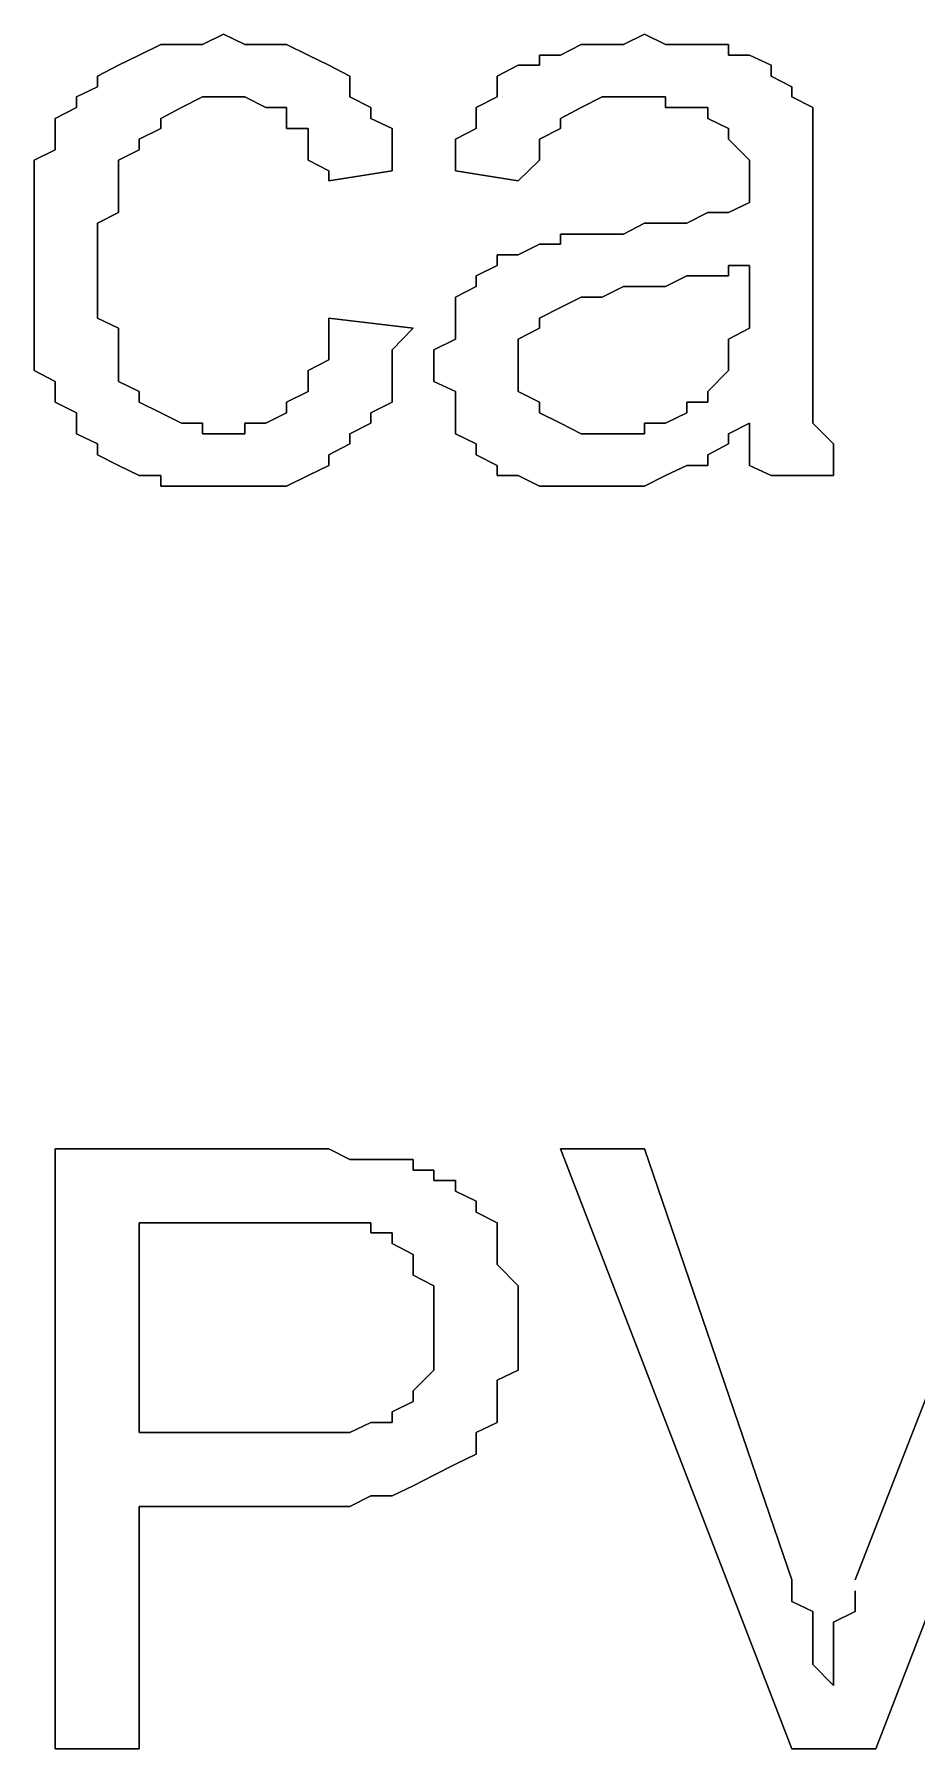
# Model space of a CAD drawing. Header units: metres. Extents: x 2.9 to 42.8, y 1.7 to 28.7.
# Drawn here: x 39.7122 to 39.8601, y 22.5213 to 22.8088 of the extents above; entities that cross this region are included whole.
import ezdxf

# ---------------------------------------------------------------- set-up
doc = ezdxf.new("R2010")
doc.units = ezdxf.units.M
doc.layers.add('GRIS', color=8, linetype='Continuous')

msp = doc.modelspace()

# ---------------------------------------------------------------- linework, layer by layer
at = {"layer": 'GRIS', "lineweight": -3}
for points in [[(39.7439, 22.8088), (39.7404, 22.8071), (39.7439, 22.8088)], [(39.7475, 22.8071), (39.7439, 22.8088), (39.7475, 22.8071)], [(39.8145, 22.8088), (39.811, 22.8071), (39.8145, 22.8088)], [(39.818, 22.8071), (39.8145, 22.8088), (39.818, 22.8071)], [(39.7298, 22.8053), (39.7263, 22.8036), (39.7298, 22.8053)], [(39.7334, 22.8071), (39.7298, 22.8053), (39.7334, 22.8071)], [(39.7369, 22.8071), (39.7334, 22.8071), (39.7369, 22.8071)], [(39.7404, 22.8071), (39.7369, 22.8071), (39.7404, 22.8071)], [(39.751, 22.8071), (39.7475, 22.8071), (39.751, 22.8071)], [(39.7545, 22.8071), (39.751, 22.8071), (39.7545, 22.8071)], [(39.7581, 22.8053), (39.7545, 22.8071), (39.7581, 22.8053)], [(39.7616, 22.8036), (39.7581, 22.8053), (39.7616, 22.8036)], [(39.8004, 22.8053), (39.7969, 22.8053), (39.8004, 22.8053)], [(39.7969, 22.8053), (39.7969, 22.8036), (39.7969, 22.8053)], [(39.8039, 22.8071), (39.8004, 22.8053), (39.8039, 22.8071)], [(39.8074, 22.8071), (39.8039, 22.8071), (39.8074, 22.8071)], [(39.811, 22.8071), (39.8074, 22.8071), (39.811, 22.8071)], [(39.8216, 22.8071), (39.818, 22.8071), (39.8216, 22.8071)], [(39.8251, 22.8071), (39.8216, 22.8071), (39.8251, 22.8071)], [(39.8286, 22.8071), (39.8251, 22.8071), (39.8286, 22.8071)], [(39.8286, 22.8053), (39.8286, 22.8071), (39.8286, 22.8053)], [(39.8321, 22.8053), (39.8286, 22.8053), (39.8321, 22.8053)], [(39.8357, 22.8036), (39.8321, 22.8053), (39.8357, 22.8036)], [(39.7263, 22.8036), (39.7228, 22.8018), (39.7263, 22.8036)], [(39.7228, 22.8018), (39.7228, 22.8), (39.7228, 22.8018)], [(39.7651, 22.8018), (39.7616, 22.8036), (39.7651, 22.8018)], [(39.7651, 22.8), (39.7651, 22.8018), (39.7651, 22.8)], [(39.7933, 22.8036), (39.7898, 22.8018), (39.7933, 22.8036)], [(39.7898, 22.8018), (39.7898, 22.8), (39.7898, 22.8018)], [(39.7969, 22.8036), (39.7933, 22.8036), (39.7969, 22.8036)], [(39.8357, 22.8018), (39.8357, 22.8036), (39.8357, 22.8018)], [(39.8392, 22.8), (39.8357, 22.8018), (39.8392, 22.8)], [(39.7228, 22.8), (39.7193, 22.7983), (39.7228, 22.8)], [(39.7651, 22.7983), (39.7651, 22.8), (39.7651, 22.7983)], [(39.7898, 22.8), (39.7898, 22.7983), (39.7898, 22.8)], [(39.8392, 22.7983), (39.8392, 22.8), (39.8392, 22.7983)], [(39.7193, 22.7965), (39.7157, 22.7947), (39.7193, 22.7965)], [(39.7193, 22.7983), (39.7193, 22.7965), (39.7193, 22.7983)], [(39.7334, 22.7947), (39.7369, 22.7965), (39.7334, 22.7947)], [(39.7369, 22.7965), (39.7404, 22.7983), (39.7369, 22.7965)], [(39.7404, 22.7983), (39.7439, 22.7983), (39.7404, 22.7983)], [(39.7439, 22.7983), (39.7475, 22.7983), (39.7439, 22.7983)], [(39.7475, 22.7983), (39.751, 22.7965), (39.7475, 22.7983)], [(39.751, 22.7965), (39.7545, 22.7965), (39.751, 22.7965)], [(39.7545, 22.7965), (39.7545, 22.7947), (39.7545, 22.7965)], [(39.7686, 22.7965), (39.7651, 22.7983), (39.7686, 22.7965)], [(39.7686, 22.7947), (39.7686, 22.7965), (39.7686, 22.7947)], [(39.7898, 22.7983), (39.7863, 22.7965), (39.7898, 22.7983)], [(39.7863, 22.7965), (39.7863, 22.7947), (39.7863, 22.7965)], [(39.8004, 22.7947), (39.8039, 22.7965), (39.8004, 22.7947)], [(39.8039, 22.7965), (39.8074, 22.7983), (39.8039, 22.7965)], [(39.8074, 22.7983), (39.811, 22.7983), (39.8074, 22.7983)], [(39.811, 22.7983), (39.8145, 22.7983), (39.811, 22.7983)], [(39.8145, 22.7983), (39.818, 22.7983), (39.8145, 22.7983)], [(39.818, 22.7983), (39.818, 22.7965), (39.818, 22.7983)], [(39.818, 22.7965), (39.8216, 22.7965), (39.818, 22.7965)], [(39.8216, 22.7965), (39.8251, 22.7965), (39.8216, 22.7965)], [(39.8251, 22.7965), (39.8251, 22.7947), (39.8251, 22.7965)], [(39.8427, 22.7965), (39.8392, 22.7983), (39.8427, 22.7965)], [(39.8427, 22.7947), (39.8427, 22.7965), (39.8427, 22.7947)], [(39.7157, 22.7947), (39.7157, 22.793), (39.7157, 22.7947)], [(39.7334, 22.793), (39.7334, 22.7947), (39.7334, 22.793)], [(39.7545, 22.7947), (39.7545, 22.793), (39.7545, 22.7947)], [(39.7722, 22.793), (39.7686, 22.7947), (39.7722, 22.793)], [(39.7863, 22.7947), (39.7863, 22.793), (39.7863, 22.7947)], [(39.8004, 22.793), (39.8004, 22.7947), (39.8004, 22.793)], [(39.8251, 22.7947), (39.8286, 22.793), (39.8251, 22.7947)], [(39.8427, 22.7912), (39.8427, 22.7947), (39.8427, 22.7912)], [(39.7157, 22.793), (39.7157, 22.7912), (39.7157, 22.793)], [(39.7157, 22.7912), (39.7157, 22.7894), (39.7157, 22.7912)], [(39.7298, 22.7912), (39.7334, 22.793), (39.7298, 22.7912)], [(39.7298, 22.7894), (39.7298, 22.7912), (39.7298, 22.7894)], [(39.7545, 22.793), (39.7581, 22.793), (39.7545, 22.793)], [(39.7581, 22.793), (39.7581, 22.7912), (39.7581, 22.793)], [(39.7581, 22.7912), (39.7581, 22.7877), (39.7581, 22.7912)], [(39.7722, 22.7912), (39.7722, 22.793), (39.7722, 22.7912)], [(39.7722, 22.7894), (39.7722, 22.7912), (39.7722, 22.7894)], [(39.7863, 22.793), (39.7828, 22.7912), (39.7863, 22.793)], [(39.7828, 22.7912), (39.7828, 22.7877), (39.7828, 22.7912)], [(39.7969, 22.7912), (39.8004, 22.793), (39.7969, 22.7912)], [(39.7969, 22.7894), (39.7969, 22.7912), (39.7969, 22.7894)], [(39.8286, 22.793), (39.8286, 22.7912), (39.8286, 22.793)], [(39.8286, 22.7912), (39.8321, 22.7877), (39.8286, 22.7912)], [(39.8427, 22.7877), (39.8427, 22.7912), (39.8427, 22.7877)], [(39.7157, 22.7894), (39.7122, 22.7877), (39.7157, 22.7894)], [(39.7122, 22.7877), (39.7122, 22.7842), (39.7122, 22.7877)], [(39.7263, 22.7877), (39.7298, 22.7894), (39.7263, 22.7877)], [(39.7263, 22.7859), (39.7263, 22.7877), (39.7263, 22.7859)], [(39.7581, 22.7877), (39.7616, 22.7859), (39.7581, 22.7877)], [(39.7722, 22.7859), (39.7722, 22.7894), (39.7722, 22.7859)], [(39.7828, 22.7877), (39.7828, 22.7859), (39.7828, 22.7877)], [(39.7933, 22.7842), (39.7969, 22.7877), (39.7933, 22.7842)], [(39.7969, 22.7877), (39.7969, 22.7894), (39.7969, 22.7877)], [(39.8321, 22.7877), (39.8321, 22.7859), (39.8321, 22.7877)], [(39.8427, 22.7859), (39.8427, 22.7877), (39.8427, 22.7859)], [(39.7263, 22.7842), (39.7263, 22.7859), (39.7263, 22.7842)], [(39.7616, 22.7859), (39.7616, 22.7842), (39.7616, 22.7859)], [(39.7616, 22.7842), (39.7722, 22.7859), (39.7616, 22.7842)], [(39.7828, 22.7859), (39.7933, 22.7842), (39.7828, 22.7859)], [(39.8321, 22.7859), (39.8321, 22.7824), (39.8321, 22.7859)], [(39.8427, 22.7824), (39.8427, 22.7859), (39.8427, 22.7824)], [(39.7122, 22.7842), (39.7122, 22.7824), (39.7122, 22.7842)], [(39.7122, 22.7824), (39.7122, 22.7806), (39.7122, 22.7824)], [(39.7263, 22.7824), (39.7263, 22.7842), (39.7263, 22.7824)], [(39.7263, 22.7789), (39.7263, 22.7824), (39.7263, 22.7789)], [(39.8321, 22.7824), (39.8321, 22.7806), (39.8321, 22.7824)], [(39.8427, 22.7806), (39.8427, 22.7824), (39.8427, 22.7806)], [(39.7122, 22.7806), (39.7122, 22.7771), (39.7122, 22.7806)], [(39.7228, 22.7771), (39.7263, 22.7789), (39.7228, 22.7771)], [(39.8251, 22.7789), (39.8216, 22.7771), (39.8251, 22.7789)], [(39.8286, 22.7789), (39.8251, 22.7789), (39.8286, 22.7789)], [(39.8321, 22.7806), (39.8286, 22.7789), (39.8321, 22.7806)], [(39.8427, 22.7647), (39.8427, 22.7806), (39.8427, 22.7647)], [(39.7122, 22.7771), (39.7122, 22.7753), (39.7122, 22.7771)], [(39.7228, 22.7736), (39.7228, 22.7771), (39.7228, 22.7736)], [(39.8145, 22.7771), (39.811, 22.7753), (39.8145, 22.7771)], [(39.818, 22.7771), (39.8145, 22.7771), (39.818, 22.7771)], [(39.8216, 22.7771), (39.818, 22.7771), (39.8216, 22.7771)], [(39.7122, 22.7753), (39.7122, 22.7718), (39.7122, 22.7753)], [(39.7228, 22.7718), (39.7228, 22.7736), (39.7228, 22.7718)], [(39.7969, 22.7736), (39.7933, 22.7718), (39.7969, 22.7736)], [(39.8004, 22.7736), (39.7969, 22.7736), (39.8004, 22.7736)], [(39.8039, 22.7753), (39.8004, 22.7753), (39.8039, 22.7753)], [(39.8004, 22.7753), (39.8004, 22.7736), (39.8004, 22.7753)], [(39.8074, 22.7753), (39.8039, 22.7753), (39.8074, 22.7753)], [(39.811, 22.7753), (39.8074, 22.7753), (39.811, 22.7753)], [(39.7122, 22.7718), (39.7122, 22.77), (39.7122, 22.7718)], [(39.7228, 22.77), (39.7228, 22.7718), (39.7228, 22.77)], [(39.7933, 22.7718), (39.7898, 22.7718), (39.7933, 22.7718)], [(39.7898, 22.7718), (39.7898, 22.77), (39.7898, 22.7718)], [(39.7122, 22.77), (39.7122, 22.7683), (39.7122, 22.77)], [(39.7122, 22.7683), (39.7122, 22.7647), (39.7122, 22.7683)], [(39.7228, 22.7665), (39.7228, 22.77), (39.7228, 22.7665)], [(39.7898, 22.77), (39.7863, 22.7683), (39.7898, 22.77)], [(39.7863, 22.7683), (39.7863, 22.7665), (39.7863, 22.7683)], [(39.818, 22.7665), (39.8216, 22.7683), (39.818, 22.7665)], [(39.8216, 22.7683), (39.8251, 22.7683), (39.8216, 22.7683)], [(39.8251, 22.7683), (39.8286, 22.7683), (39.8251, 22.7683)], [(39.8286, 22.7683), (39.8286, 22.77), (39.8286, 22.7683)], [(39.8286, 22.77), (39.8321, 22.77), (39.8286, 22.77)], [(39.8321, 22.77), (39.8321, 22.7665), (39.8321, 22.77)], [(39.7122, 22.7647), (39.7122, 22.763), (39.7122, 22.7647)], [(39.7228, 22.7647), (39.7228, 22.7665), (39.7228, 22.7647)], [(39.7228, 22.7612), (39.7228, 22.7647), (39.7228, 22.7612)], [(39.7863, 22.7665), (39.7828, 22.7647), (39.7863, 22.7665)], [(39.7828, 22.7647), (39.7828, 22.763), (39.7828, 22.7647)], [(39.8004, 22.763), (39.8039, 22.7647), (39.8004, 22.763)], [(39.8039, 22.7647), (39.8074, 22.7647), (39.8039, 22.7647)], [(39.8074, 22.7647), (39.811, 22.7665), (39.8074, 22.7647)], [(39.811, 22.7665), (39.8145, 22.7665), (39.811, 22.7665)], [(39.8145, 22.7665), (39.818, 22.7665), (39.8145, 22.7665)], [(39.8321, 22.7665), (39.8321, 22.7647), (39.8321, 22.7665)], [(39.8321, 22.7647), (39.8321, 22.763), (39.8321, 22.7647)], [(39.8427, 22.7612), (39.8427, 22.7647), (39.8427, 22.7612)], [(39.7122, 22.763), (39.7122, 22.7595), (39.7122, 22.763)], [(39.7828, 22.763), (39.7828, 22.7595), (39.7828, 22.763)], [(39.7969, 22.7612), (39.8004, 22.763), (39.7969, 22.7612)], [(39.8321, 22.763), (39.8321, 22.7595), (39.8321, 22.763)], [(39.7122, 22.7595), (39.7122, 22.7577), (39.7122, 22.7595)], [(39.7263, 22.7595), (39.7228, 22.7612), (39.7263, 22.7595)], [(39.7263, 22.7577), (39.7263, 22.7595), (39.7263, 22.7577)], [(39.7616, 22.7612), (39.7616, 22.7595), (39.7616, 22.7612)], [(39.7757, 22.7595), (39.7616, 22.7612), (39.7757, 22.7595)], [(39.7616, 22.7595), (39.7616, 22.7559), (39.7616, 22.7595)], [(39.7722, 22.7559), (39.7757, 22.7595), (39.7722, 22.7559)], [(39.7828, 22.7595), (39.7828, 22.7577), (39.7828, 22.7595)], [(39.7933, 22.7577), (39.7969, 22.7595), (39.7933, 22.7577)], [(39.7969, 22.7595), (39.7969, 22.7612), (39.7969, 22.7595)], [(39.8321, 22.7595), (39.8286, 22.7577), (39.8321, 22.7595)], [(39.8427, 22.7577), (39.8427, 22.7612), (39.8427, 22.7577)], [(39.7122, 22.7577), (39.7122, 22.7559), (39.7122, 22.7577)], [(39.7122, 22.7559), (39.7122, 22.7524), (39.7122, 22.7559)], [(39.7263, 22.7542), (39.7263, 22.7577), (39.7263, 22.7542)], [(39.7616, 22.7559), (39.7616, 22.7542), (39.7616, 22.7559)], [(39.7722, 22.7542), (39.7722, 22.7559), (39.7722, 22.7542)], [(39.7828, 22.7577), (39.7792, 22.7559), (39.7828, 22.7577)], [(39.7792, 22.7559), (39.7792, 22.7524), (39.7792, 22.7559)], [(39.7933, 22.7542), (39.7933, 22.7577), (39.7933, 22.7542)], [(39.8286, 22.7577), (39.8286, 22.7559), (39.8286, 22.7577)], [(39.8286, 22.7559), (39.8286, 22.7542), (39.8286, 22.7559)], [(39.8427, 22.7542), (39.8427, 22.7577), (39.8427, 22.7542)], [(39.7263, 22.7524), (39.7263, 22.7542), (39.7263, 22.7524)], [(39.7616, 22.7542), (39.7581, 22.7524), (39.7616, 22.7542)], [(39.7722, 22.7524), (39.7722, 22.7542), (39.7722, 22.7524)], [(39.7933, 22.7506), (39.7933, 22.7542), (39.7933, 22.7506)], [(39.8286, 22.7542), (39.8286, 22.7524), (39.8286, 22.7542)], [(39.8427, 22.7524), (39.8427, 22.7542), (39.8427, 22.7524)], [(39.7122, 22.7524), (39.7157, 22.7506), (39.7122, 22.7524)], [(39.7157, 22.7506), (39.7157, 22.7489), (39.7157, 22.7506)], [(39.7263, 22.7506), (39.7263, 22.7524), (39.7263, 22.7506)], [(39.7298, 22.7489), (39.7263, 22.7506), (39.7298, 22.7489)], [(39.7581, 22.7524), (39.7581, 22.7506), (39.7581, 22.7524)], [(39.7581, 22.7506), (39.7581, 22.7489), (39.7581, 22.7506)], [(39.7722, 22.7489), (39.7722, 22.7524), (39.7722, 22.7489)], [(39.7792, 22.7524), (39.7792, 22.7506), (39.7792, 22.7524)], [(39.7792, 22.7506), (39.7828, 22.7489), (39.7792, 22.7506)], [(39.7933, 22.7489), (39.7933, 22.7506), (39.7933, 22.7489)], [(39.8286, 22.7524), (39.8251, 22.7489), (39.8286, 22.7524)], [(39.8427, 22.7489), (39.8427, 22.7524), (39.8427, 22.7489)], [(39.7157, 22.7489), (39.7157, 22.7471), (39.7157, 22.7489)], [(39.7157, 22.7471), (39.7193, 22.7453), (39.7157, 22.7471)], [(39.7298, 22.7471), (39.7298, 22.7489), (39.7298, 22.7471)], [(39.7334, 22.7453), (39.7298, 22.7471), (39.7334, 22.7453)], [(39.7581, 22.7489), (39.7545, 22.7471), (39.7581, 22.7489)], [(39.7545, 22.7471), (39.7545, 22.7453), (39.7545, 22.7471)], [(39.7686, 22.7453), (39.7722, 22.7471), (39.7686, 22.7453)], [(39.7722, 22.7471), (39.7722, 22.7489), (39.7722, 22.7471)], [(39.7828, 22.7489), (39.7828, 22.7453), (39.7828, 22.7489)], [(39.7969, 22.7471), (39.7933, 22.7489), (39.7969, 22.7471)], [(39.7969, 22.7453), (39.7969, 22.7471), (39.7969, 22.7453)], [(39.8251, 22.7471), (39.8216, 22.7471), (39.8251, 22.7471)], [(39.8216, 22.7471), (39.8216, 22.7453), (39.8216, 22.7471)], [(39.8251, 22.7489), (39.8251, 22.7471), (39.8251, 22.7489)], [(39.8427, 22.7471), (39.8427, 22.7489), (39.8427, 22.7471)], [(39.8427, 22.7453), (39.8427, 22.7471), (39.8427, 22.7453)], [(39.7193, 22.7453), (39.7193, 22.7436), (39.7193, 22.7453)], [(39.7369, 22.7436), (39.7334, 22.7453), (39.7369, 22.7436)], [(39.7545, 22.7453), (39.751, 22.7436), (39.7545, 22.7453)], [(39.7686, 22.7436), (39.7686, 22.7453), (39.7686, 22.7436)], [(39.7828, 22.7453), (39.7828, 22.7436), (39.7828, 22.7453)], [(39.8004, 22.7436), (39.7969, 22.7453), (39.8004, 22.7436)], [(39.8216, 22.7453), (39.818, 22.7436), (39.8216, 22.7453)], [(39.8427, 22.7436), (39.8427, 22.7453), (39.8427, 22.7436)], [(39.7193, 22.7436), (39.7193, 22.7418), (39.7193, 22.7436)], [(39.7193, 22.7418), (39.7228, 22.7401), (39.7193, 22.7418)], [(39.7404, 22.7436), (39.7369, 22.7436), (39.7404, 22.7436)], [(39.7404, 22.7418), (39.7404, 22.7436), (39.7404, 22.7418)], [(39.7439, 22.7418), (39.7404, 22.7418), (39.7439, 22.7418)], [(39.7475, 22.7418), (39.7439, 22.7418), (39.7475, 22.7418)], [(39.751, 22.7436), (39.7475, 22.7436), (39.751, 22.7436)], [(39.7475, 22.7436), (39.7475, 22.7418), (39.7475, 22.7436)], [(39.7651, 22.7418), (39.7686, 22.7436), (39.7651, 22.7418)], [(39.7651, 22.7401), (39.7651, 22.7418), (39.7651, 22.7401)], [(39.7828, 22.7436), (39.7828, 22.7418), (39.7828, 22.7436)], [(39.7828, 22.7418), (39.7863, 22.7401), (39.7828, 22.7418)], [(39.8039, 22.7418), (39.8004, 22.7436), (39.8039, 22.7418)], [(39.8074, 22.7418), (39.8039, 22.7418), (39.8074, 22.7418)], [(39.811, 22.7418), (39.8074, 22.7418), (39.811, 22.7418)], [(39.8145, 22.7418), (39.811, 22.7418), (39.8145, 22.7418)], [(39.818, 22.7436), (39.8145, 22.7436), (39.818, 22.7436)], [(39.8145, 22.7436), (39.8145, 22.7418), (39.8145, 22.7436)], [(39.8286, 22.7418), (39.8321, 22.7436), (39.8286, 22.7418)], [(39.8286, 22.7401), (39.8286, 22.7418), (39.8286, 22.7401)], [(39.8321, 22.7436), (39.8321, 22.7401), (39.8321, 22.7436)], [(39.8462, 22.7401), (39.8427, 22.7436), (39.8462, 22.7401)], [(39.7228, 22.7401), (39.7228, 22.7383), (39.7228, 22.7401)], [(39.7616, 22.7383), (39.7651, 22.7401), (39.7616, 22.7383)], [(39.7863, 22.7401), (39.7863, 22.7383), (39.7863, 22.7401)], [(39.8251, 22.7383), (39.8286, 22.7401), (39.8251, 22.7383)], [(39.8321, 22.7401), (39.8321, 22.7383), (39.8321, 22.7401)], [(39.8462, 22.7383), (39.8462, 22.7401), (39.8462, 22.7383)], [(39.7228, 22.7383), (39.7263, 22.7365), (39.7228, 22.7383)], [(39.7263, 22.7365), (39.7298, 22.7348), (39.7263, 22.7365)], [(39.7581, 22.7348), (39.7616, 22.7365), (39.7581, 22.7348)], [(39.7616, 22.7365), (39.7616, 22.7383), (39.7616, 22.7365)], [(39.7863, 22.7383), (39.7898, 22.7365), (39.7863, 22.7383)], [(39.7898, 22.7365), (39.7898, 22.7348), (39.7898, 22.7365)], [(39.818, 22.7348), (39.8216, 22.7365), (39.818, 22.7348)], [(39.8216, 22.7365), (39.8251, 22.7365), (39.8216, 22.7365)], [(39.8251, 22.7365), (39.8251, 22.7383), (39.8251, 22.7365)], [(39.8321, 22.7383), (39.8321, 22.7365), (39.8321, 22.7383)], [(39.8321, 22.7365), (39.8357, 22.7348), (39.8321, 22.7365)], [(39.8462, 22.7365), (39.8462, 22.7383), (39.8462, 22.7365)], [(39.8462, 22.7348), (39.8462, 22.7365), (39.8462, 22.7348)], [(39.7298, 22.7348), (39.7334, 22.7348), (39.7298, 22.7348)], [(39.7334, 22.7348), (39.7334, 22.733), (39.7334, 22.7348)], [(39.7334, 22.733), (39.7369, 22.733), (39.7334, 22.733)], [(39.7369, 22.733), (39.7404, 22.733), (39.7369, 22.733)], [(39.7404, 22.733), (39.7439, 22.733), (39.7404, 22.733)], [(39.7439, 22.733), (39.7475, 22.733), (39.7439, 22.733)], [(39.7475, 22.733), (39.751, 22.733), (39.7475, 22.733)], [(39.751, 22.733), (39.7545, 22.733), (39.751, 22.733)], [(39.7545, 22.733), (39.7581, 22.7348), (39.7545, 22.733)], [(39.7898, 22.7348), (39.7933, 22.7348), (39.7898, 22.7348)], [(39.7933, 22.7348), (39.7969, 22.733), (39.7933, 22.7348)], [(39.7969, 22.733), (39.8004, 22.733), (39.7969, 22.733)], [(39.8004, 22.733), (39.8039, 22.733), (39.8004, 22.733)], [(39.8039, 22.733), (39.8074, 22.733), (39.8039, 22.733)], [(39.8074, 22.733), (39.811, 22.733), (39.8074, 22.733)], [(39.811, 22.733), (39.8145, 22.733), (39.811, 22.733)], [(39.8145, 22.733), (39.818, 22.7348), (39.8145, 22.733)], [(39.8357, 22.7348), (39.8462, 22.7348), (39.8357, 22.7348)], [(39.7545, 22.6219), (39.7157, 22.6219), (39.7545, 22.6219)], [(39.7157, 22.6219), (39.7157, 22.5213), (39.7157, 22.6219)], [(39.7581, 22.6219), (39.7545, 22.6219), (39.7581, 22.6219)], [(39.7616, 22.6219), (39.7581, 22.6219), (39.7616, 22.6219)], [(39.7651, 22.6201), (39.7616, 22.6219), (39.7651, 22.6201)], [(39.8145, 22.6219), (39.8004, 22.6219), (39.8145, 22.6219)], [(39.8004, 22.6219), (39.8392, 22.5213), (39.8004, 22.6219)], [(39.8392, 22.5496), (39.8145, 22.6219), (39.8392, 22.5496)], [(39.878, 22.6219), (39.8498, 22.5496), (39.878, 22.6219)], [(39.8533, 22.5213), (39.8921, 22.6219), (39.8533, 22.5213)], [(39.7686, 22.6201), (39.7651, 22.6201), (39.7686, 22.6201)], [(39.7722, 22.6201), (39.7686, 22.6201), (39.7722, 22.6201)], [(39.7757, 22.6201), (39.7722, 22.6201), (39.7757, 22.6201)], [(39.7757, 22.6183), (39.7757, 22.6201), (39.7757, 22.6183)], [(39.7792, 22.6183), (39.7757, 22.6183), (39.7792, 22.6183)], [(39.7792, 22.6166), (39.7792, 22.6183), (39.7792, 22.6166)], [(39.7828, 22.6166), (39.7792, 22.6166), (39.7828, 22.6166)], [(39.7828, 22.6148), (39.7828, 22.6166), (39.7828, 22.6148)], [(39.7863, 22.6131), (39.7828, 22.6148), (39.7863, 22.6131)], [(39.7863, 22.6113), (39.7863, 22.6131), (39.7863, 22.6113)], [(39.7298, 22.5743), (39.7298, 22.6095), (39.7298, 22.5743)], [(39.7298, 22.6095), (39.7545, 22.6095), (39.7298, 22.6095)], [(39.7545, 22.6095), (39.7581, 22.6095), (39.7545, 22.6095)], [(39.7581, 22.6095), (39.7616, 22.6095), (39.7581, 22.6095)], [(39.7616, 22.6095), (39.7651, 22.6095), (39.7616, 22.6095)], [(39.7651, 22.6095), (39.7686, 22.6095), (39.7651, 22.6095)], [(39.7686, 22.6095), (39.7686, 22.6078), (39.7686, 22.6095)], [(39.7898, 22.6095), (39.7863, 22.6113), (39.7898, 22.6095)], [(39.7898, 22.606), (39.7898, 22.6095), (39.7898, 22.606)], [(39.7686, 22.6078), (39.7722, 22.6078), (39.7686, 22.6078)], [(39.7722, 22.6078), (39.7722, 22.606), (39.7722, 22.6078)], [(39.7722, 22.606), (39.7757, 22.6042), (39.7722, 22.606)], [(39.7757, 22.6042), (39.7757, 22.6025), (39.7757, 22.6042)], [(39.7898, 22.6042), (39.7898, 22.606), (39.7898, 22.6042)], [(39.7898, 22.6025), (39.7898, 22.6042), (39.7898, 22.6025)], [(39.7757, 22.6025), (39.7757, 22.6007), (39.7757, 22.6025)], [(39.7757, 22.6007), (39.7792, 22.5989), (39.7757, 22.6007)], [(39.7933, 22.5989), (39.7898, 22.6025), (39.7933, 22.5989)], [(39.7792, 22.5989), (39.7792, 22.5972), (39.7792, 22.5989)], [(39.7933, 22.5972), (39.7933, 22.5989), (39.7933, 22.5972)], [(39.7792, 22.5972), (39.7792, 22.5954), (39.7792, 22.5972)], [(39.7792, 22.5954), (39.7792, 22.5919), (39.7792, 22.5954)], [(39.7933, 22.5954), (39.7933, 22.5972), (39.7933, 22.5954)], [(39.7933, 22.5919), (39.7933, 22.5954), (39.7933, 22.5919)], [(39.7792, 22.5919), (39.7792, 22.5884), (39.7792, 22.5919)], [(39.7933, 22.5901), (39.7933, 22.5919), (39.7933, 22.5901)], [(39.7933, 22.5884), (39.7933, 22.5901), (39.7933, 22.5884)], [(39.7792, 22.5884), (39.7792, 22.5866), (39.7792, 22.5884)], [(39.7792, 22.5866), (39.7792, 22.5848), (39.7792, 22.5866)], [(39.7933, 22.5848), (39.7933, 22.5884), (39.7933, 22.5848)], [(39.7792, 22.5848), (39.7757, 22.5813), (39.7792, 22.5848)], [(39.7898, 22.5831), (39.7933, 22.5848), (39.7898, 22.5831)], [(39.7757, 22.5813), (39.7757, 22.5795), (39.7757, 22.5813)], [(39.7898, 22.5813), (39.7898, 22.5831), (39.7898, 22.5813)], [(39.7898, 22.5778), (39.7898, 22.5813), (39.7898, 22.5778)], [(39.7757, 22.5795), (39.7722, 22.5778), (39.7757, 22.5795)], [(39.7722, 22.5778), (39.7722, 22.576), (39.7722, 22.5778)], [(39.7898, 22.576), (39.7898, 22.5778), (39.7898, 22.576)], [(39.7686, 22.576), (39.7651, 22.5743), (39.7686, 22.576)], [(39.7722, 22.576), (39.7686, 22.576), (39.7722, 22.576)], [(39.7863, 22.5743), (39.7898, 22.576), (39.7863, 22.5743)], [(39.7545, 22.5743), (39.7298, 22.5743), (39.7545, 22.5743)], [(39.7581, 22.5743), (39.7545, 22.5743), (39.7581, 22.5743)], [(39.7616, 22.5743), (39.7581, 22.5743), (39.7616, 22.5743)], [(39.7651, 22.5743), (39.7616, 22.5743), (39.7651, 22.5743)], [(39.7863, 22.5725), (39.7863, 22.5743), (39.7863, 22.5725)], [(39.7863, 22.5707), (39.7863, 22.5725), (39.7863, 22.5707)], [(39.7792, 22.5672), (39.7828, 22.569), (39.7792, 22.5672)], [(39.7828, 22.569), (39.7863, 22.5707), (39.7828, 22.569)], [(39.7757, 22.5654), (39.7792, 22.5672), (39.7757, 22.5654)], [(39.7651, 22.5619), (39.7686, 22.5637), (39.7651, 22.5619)], [(39.7686, 22.5637), (39.7722, 22.5637), (39.7686, 22.5637)], [(39.7722, 22.5637), (39.7757, 22.5654), (39.7722, 22.5637)], [(39.7298, 22.5213), (39.7298, 22.5619), (39.7298, 22.5213)], [(39.7298, 22.5619), (39.7545, 22.5619), (39.7298, 22.5619)], [(39.7545, 22.5619), (39.7581, 22.5619), (39.7545, 22.5619)], [(39.7581, 22.5619), (39.7616, 22.5619), (39.7581, 22.5619)], [(39.7616, 22.5619), (39.7651, 22.5619), (39.7616, 22.5619)], [(39.8392, 22.546), (39.8392, 22.5496), (39.8392, 22.546)], [(39.8427, 22.5443), (39.8392, 22.546), (39.8427, 22.5443)], [(39.8498, 22.5478), (39.8498, 22.546), (39.8498, 22.5478)], [(39.8498, 22.546), (39.8498, 22.5443), (39.8498, 22.546)], [(39.8427, 22.5407), (39.8427, 22.5443), (39.8427, 22.5407)], [(39.8498, 22.5443), (39.8462, 22.5425), (39.8498, 22.5443)], [(39.8427, 22.539), (39.8427, 22.5407), (39.8427, 22.539)], [(39.8462, 22.5425), (39.8462, 22.539), (39.8462, 22.5425)], [(39.8427, 22.5372), (39.8427, 22.539), (39.8427, 22.5372)], [(39.8427, 22.5354), (39.8427, 22.5372), (39.8427, 22.5354)], [(39.8462, 22.539), (39.8462, 22.5372), (39.8462, 22.539)], [(39.8462, 22.5372), (39.8462, 22.5354), (39.8462, 22.5372)], [(39.8462, 22.5319), (39.8427, 22.5354), (39.8462, 22.5319)], [(39.8462, 22.5354), (39.8462, 22.5319), (39.8462, 22.5354)], [(39.7157, 22.5213), (39.7298, 22.5213), (39.7157, 22.5213)], [(39.8392, 22.5213), (39.8533, 22.5213), (39.8392, 22.5213)]]:
    msp.add_lwpolyline(points, dxfattribs=at)

doc.saveas('drawing.dxf')
